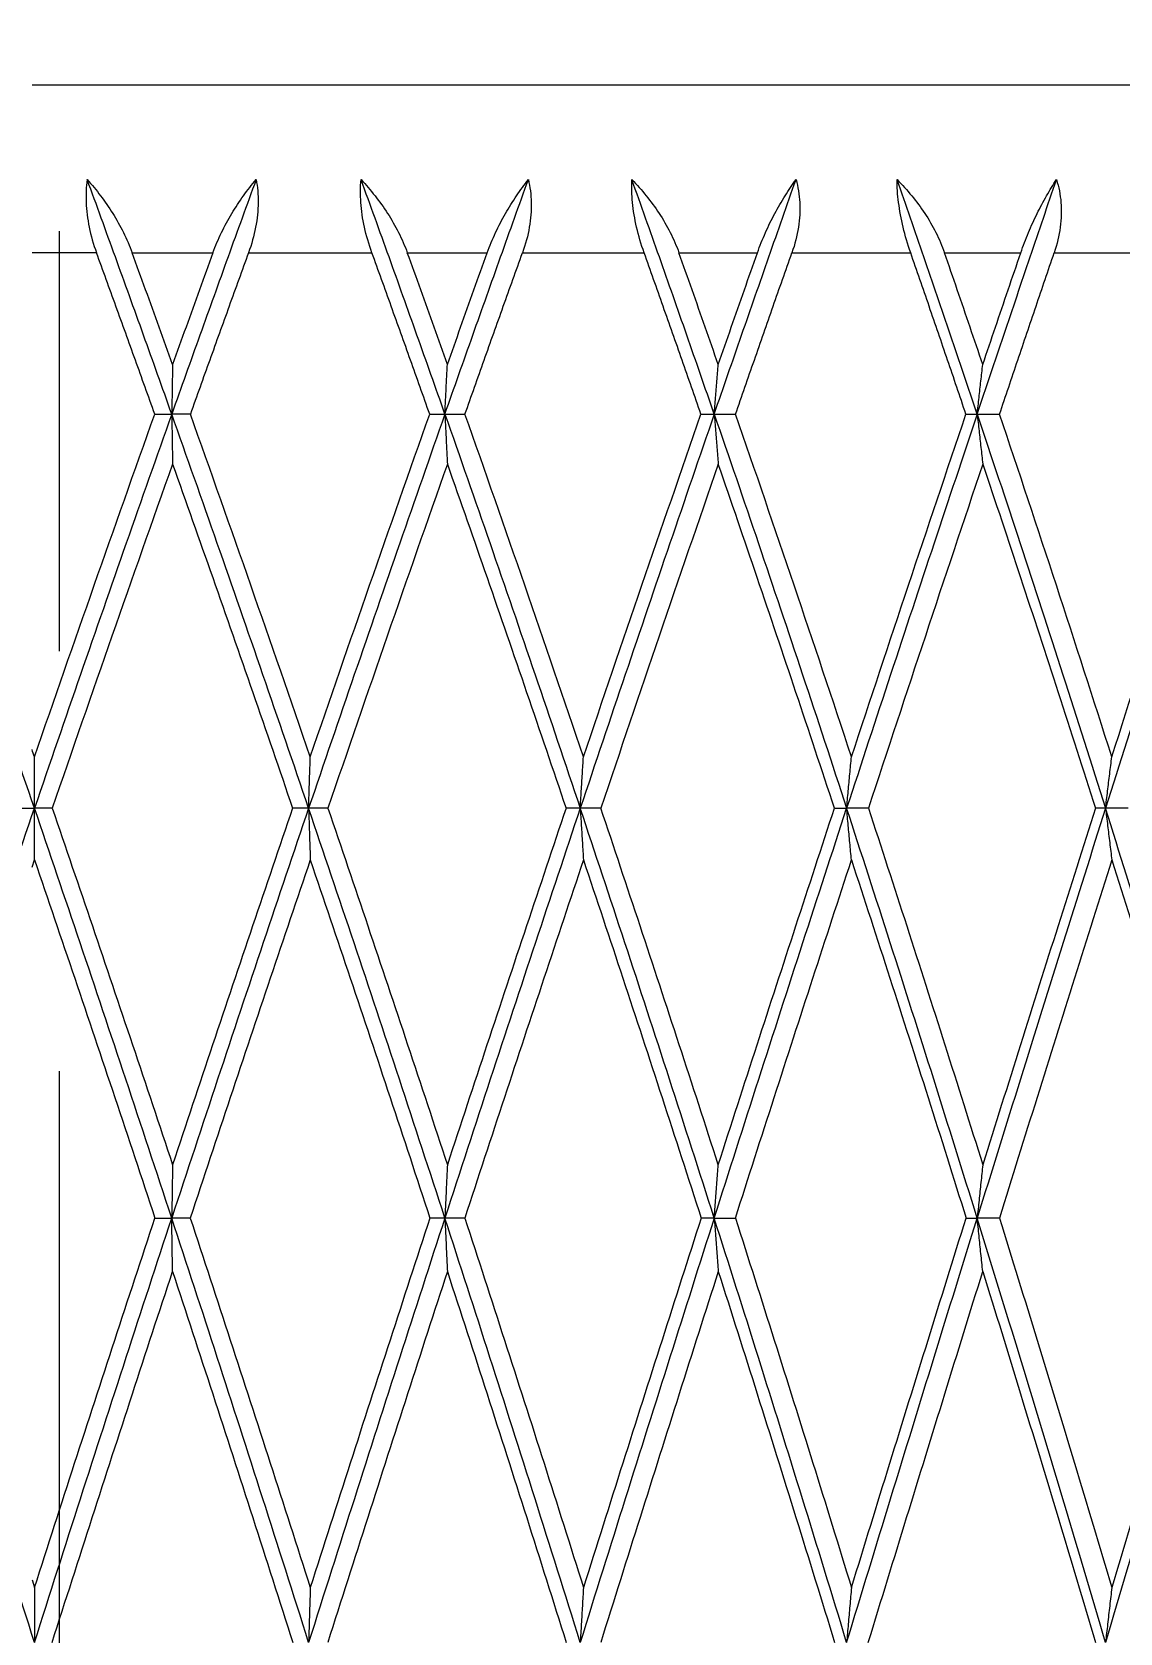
# Model space of a CAD drawing. Extents: x 1661 to 2451, y 0 to 579.
# Drawn here: x 2166.99 to 2173.46, y 461.55 to 471.08 of the extents above; entities that cross this region are included whole.
import ezdxf

# ---------------------------------------------------------------- set-up
doc = ezdxf.new("R2010")
doc.units = 0
doc.header["$LTSCALE"] = 10
doc.header["$MEASUREMENT"] = 0
doc.header["$PDMODE"] = 3
doc.header["$PDSIZE"] = -10
doc.linetypes.add('CENTER', pattern=[2, 1.25, -0.25, 0.25, -0.25])
doc.layers.get('0').update_dxf_attribs({"linetype": 'CONTINUOUS'})
doc.layers.get('DEFPOINTS').update_dxf_attribs({"linetype": 'CONTINUOUS'})
doc.layers.add('2', color=7, linetype='CONTINUOUS', true_color=0xffffff)
doc.layers.add('BODY', color=7, linetype='CONTINUOUS')
doc.styles.add('Daelim Dimension', font='')
doc.styles.get('Daelim Dimension').set_extended_font_data('나눔고딕')
doc.dimstyles.new('DEFAULT', dxfattribs={"dimscale": 2, "dimtxt": 2, "dimasz": 2, "dimexe": 0, "dimexo": 2, "dimgap": 1, "dimtad": 1, "dimdec": 0, "dimzin": 9, "dimdsep": 46, "dimtxsty": 'Daelim Dimension', "dimcen": 0.5, "dimclrd": 5, "dimclre": 5, "dimclrt": 256, "dimadec": 1, "dimazin": 0, "dimtfac": 1, "dimtdec": 0, "dimtix": 1, "dimtmove": 0, "dimatfit": 3, "dimfxl": 1, "dimtolj": 1, "dimtzin": 1, "dimlwd": 9, "dimlwe": 9, "dimarcsym": 0})

# ---------------------------------------------------------------- blocks, each defined once
blk = doc.blocks.new('*D11')
at = {"color": 5, "lineweight": 9, "ltscale": 0.5, "transparency": 16777216}
for p, q in [((2146.9886, 470.7637), (1973.3175, 470.7637)), ((1975.3175, 466.7637), (1975.3175, 277.2806)), ((2140.6495, 273.2806), (1973.3175, 273.2806))]:
    blk.add_line(p, q, dxfattribs=at)
at = {"color": 5, "linetype": 'ByBlock', "lineweight": 9, "ltscale": 0.5, "transparency": 16777216}
for p, q in [((2212.6777, 377.2806), (2263.0505, 377.2806)), ((2263.0505, 373.2806), (2263.0505, 277.2806)), ((2212.6777, 273.2806), (2263.0505, 273.2806))]:
    blk.add_line(p, q, dxfattribs=at)
at = {"color": 5, "ltscale": 0.5, "transparency": 16777216}
for points in [[(1974.6508, 466.7637), (1975.9842, 466.7637), (1975.3175, 470.7637)], [(2262.3839, 373.2806), (2263.7172, 373.2806), (2263.0505, 377.2806)], [(1974.6508, 277.2806), (1975.9842, 277.2806), (1975.3175, 273.2806)], [(2262.3839, 277.2806), (2263.7172, 277.2806), (2263.0505, 273.2806)]]:
    blk.add_solid(points, dxfattribs=at)
at = {"layer": 'DEFPOINTS', "color": 0, "ltscale": 0.5, "transparency": 16777216}
for p in [(2150.9886, 470.7637), (2208.6777, 377.2806), (1975.3175, 273.2806), (2144.6495, 273.2806), (2208.6777, 273.2806), (2263.0505, 273.2806)]:
    blk.add_point(p, dxfattribs=at)
at = {"color": 7, "ltscale": 0.5, "transparency": 16777216, "insert": (1967.874, 372.0221), "char_height": 10, "attachment_point": 5, "rotation": 90, "style": 'Daelim Dimension'}
blk.add_mtext('\\A1;197', dxfattribs=at)
at = {"ltscale": 0.5, "transparency": 16777216, "insert": (2258.8874, 325.2806), "char_height": 4, "attachment_point": 5, "rotation": 90, "style": 'Daelim Dimension'}
blk.add_mtext('\\A1;104', dxfattribs=at)

msp = doc.modelspace()

# ---------------------------------------------------------------- linework, layer by layer
at = {"layer": '2', "color": 7, "linetype": 'Continuous', "lineweight": 18}
for p, q in [((2166.9886, 470.7637), (2182.9886, 470.7637)), ((2166.9886, 466.107), (2167.0035, 466.1504)), ((2166.9886, 461.8672), (2167.0035, 461.821))]:
    msp.add_line(p, q, dxfattribs=at)
at = {"layer": '2', "color": 7, "linetype": 'Continuous', "lineweight": 13}
for p, q in [((2167.3724, 469.7637), (2166.9886, 469.7637)), ((2168.277, 469.7637), (2169.0114, 469.7637)), ((2169.9075, 469.7637), (2170.6315, 469.7637)), ((2171.5107, 469.7637), (2172.2176, 469.7637)), ((2173.0716, 469.7637), (2173.7548, 469.7637))]:
    msp.add_line(p, q, dxfattribs=at)
at = {"layer": '2', "color": 7, "linetype": 'Continuous', "lineweight": 18}
for points in [[(2167.3171, 470.1996), (2167.311, 470.1557), (2167.3065, 470.064), (2167.3246, 469.9172), (2167.3537, 469.8151), (2167.3724, 469.7637)], [(2167.8201, 468.8034), (2167.7641, 468.9611), (2167.6522, 469.2747), (2167.4846, 469.7398), (2167.373, 470.0469), (2167.3171, 470.1996)], [(2168.3223, 470.1996), (2168.2667, 470.047), (2168.1554, 469.7402), (2167.988, 469.2748), (2167.8761, 468.9611), (2167.8201, 468.8034)], [(2168.3223, 470.1996), (2168.3306, 470.1557), (2168.3386, 470.064), (2168.3239, 469.9171), (2168.2957, 469.8151), (2168.277, 469.7637)], [(2169.0114, 469.7637), (2168.9928, 469.8151), (2168.9632, 469.9172), (2168.9418, 470.064), (2168.9427, 470.1557), (2168.9468, 470.1996)], [(2169.4458, 468.8034), (2169.3903, 468.9611), (2169.2794, 469.2747), (2169.1132, 469.7398), (2169.0023, 470.0469), (2168.9468, 470.1996)], [(2169.4458, 468.8034), (2169.5013, 468.9611), (2169.6121, 469.2748), (2169.7776, 469.7402), (2169.8876, 470.047), (2169.9425, 470.1996)], [(2169.9425, 470.1996), (2169.9527, 470.1557), (2169.9642, 470.064), (2169.953, 469.9171), (2169.9259, 469.8151), (2169.9075, 469.7637)], [(2170.6315, 469.7637), (2170.6132, 469.8151), (2170.5832, 469.9172), (2170.5589, 470.064), (2170.5563, 470.1557), (2170.5582, 470.1996)], [(2171.0485, 468.8034), (2170.9941, 468.9611), (2170.8852, 469.2747), (2170.7219, 469.7398), (2170.6128, 470.0469), (2170.5582, 470.1996)], [(2171.0485, 468.8034), (2171.1029, 468.9611), (2171.2116, 469.2748), (2171.3738, 469.7402), (2171.4815, 470.047), (2171.5352, 470.1996)], [(2171.5352, 470.1996), (2171.5472, 470.1557), (2171.562, 470.064), (2171.5545, 469.9171), (2171.5287, 469.8151), (2171.5107, 469.7637)], [(2172.6133, 468.8034), (2172.5604, 468.9611), (2172.4546, 469.2747), (2172.2957, 469.7398), (2172.1895, 470.0469), (2172.1363, 470.1996)], [(2172.2176, 469.7637), (2172.1997, 469.8151), (2172.1698, 469.9172), (2172.1427, 470.064), (2172.1365, 470.1557), (2172.1363, 470.1996)], [(2172.6133, 468.8034), (2172.6662, 468.9611), (2172.7717, 469.2748), (2172.929, 469.7402), (2173.0333, 470.047), (2173.0853, 470.1996)], [(2173.0853, 470.1996), (2173.0991, 470.1557), (2173.1171, 470.064), (2173.1132, 469.9171), (2173.0891, 469.8151), (2173.0716, 469.7637)], [(2167.7192, 468.8034), (2167.6807, 468.9109), (2167.6038, 469.1254), (2167.4882, 469.4454), (2167.411, 469.6578), (2167.3724, 469.7637)], [(2167.825, 469.099), (2167.7984, 469.1732), (2167.745, 469.3214), (2167.6649, 469.543), (2167.6115, 469.6902), (2167.5847, 469.7637)], [(2168.0651, 469.7637), (2168.0384, 469.6902), (2167.9851, 469.543), (2167.905, 469.3214), (2167.8517, 469.1732), (2167.825, 469.099)], [(2168.277, 469.7637), (2168.2385, 469.6578), (2168.1615, 469.4454), (2168.0461, 469.1254), (2167.9693, 468.9109), (2167.9308, 468.8034)], [(2169.3554, 468.8034), (2169.3173, 468.9109), (2169.241, 469.1254), (2169.1264, 469.4454), (2169.0498, 469.6578), (2169.0114, 469.7637)], [(2169.4603, 469.099), (2169.4339, 469.1732), (2169.3811, 469.3214), (2169.3017, 469.543), (2169.2487, 469.6902), (2169.2221, 469.7637)], [(2169.4603, 469.099), (2169.4867, 469.1732), (2169.5395, 469.3214), (2169.6188, 469.543), (2169.6716, 469.6902), (2169.698, 469.7637)], [(2169.5651, 468.8034), (2169.6031, 468.9109), (2169.6792, 469.1254), (2169.7933, 469.4454), (2169.8694, 469.6578), (2169.9075, 469.7637)], [(2170.9696, 468.8034), (2170.9322, 468.9109), (2170.8573, 469.1254), (2170.7445, 469.4454), (2170.6692, 469.6578), (2170.6315, 469.7637)], [(2171.0725, 469.099), (2171.0466, 469.1732), (2170.9947, 469.3214), (2170.9168, 469.543), (2170.8647, 469.6902), (2170.8387, 469.7637)], [(2171.0725, 469.099), (2171.0984, 469.1732), (2171.1502, 469.3214), (2171.2279, 469.543), (2171.2797, 469.6902), (2171.3056, 469.7637)], [(2171.1753, 468.8034), (2171.2126, 468.9109), (2171.2872, 469.1254), (2171.399, 469.4454), (2171.4734, 469.6578), (2171.5107, 469.7637)], [(2172.5465, 468.8034), (2172.5102, 468.9109), (2172.4373, 469.1254), (2172.3277, 469.4454), (2172.2543, 469.6578), (2172.2176, 469.7637)], [(2172.6466, 469.099), (2172.6214, 469.1732), (2172.571, 469.3214), (2172.4952, 469.543), (2172.4446, 469.6902), (2172.4192, 469.7637)], [(2172.6466, 469.099), (2172.6718, 469.1732), (2172.7221, 469.3214), (2172.7975, 469.543), (2172.8477, 469.6902), (2172.8728, 469.7637)], [(2172.7464, 468.8034), (2172.7826, 468.9109), (2172.855, 469.1254), (2172.9634, 469.4454), (2173.0355, 469.6578), (2173.0716, 469.7637)], [(2167.825, 469.099), (2167.8245, 469.0662), (2167.8234, 469.0007), (2167.8217, 468.9022), (2167.8206, 468.8364), (2167.8201, 468.8034)], [(2169.4458, 468.8034), (2169.4474, 468.8364), (2169.4506, 468.9022), (2169.4554, 469.0007), (2169.4587, 469.0662), (2169.4603, 469.099)], [(2171.0485, 468.8034), (2171.0511, 468.8364), (2171.0565, 468.9022), (2171.0645, 469.0007), (2171.0698, 469.0662), (2171.0725, 469.099)], [(2172.6133, 468.8034), (2172.617, 468.8364), (2172.6243, 468.9022), (2172.6354, 469.0007), (2172.6429, 469.0662), (2172.6466, 469.099)], [(2167.0034, 466.458), (2166.9121, 466.7253), (2166.7299, 467.2555), (2166.458, 468.0363), (2166.277, 468.5491), (2166.1867, 468.8034)], [(2167.8201, 468.8034), (2167.7299, 468.5496), (2167.5492, 468.0374), (2167.277, 467.2557), (2167.0947, 466.7254), (2167.0034, 466.458)], [(2167.0035, 466.7644), (2167.2384, 467.4454), (2167.4769, 468.1251), (2167.7192, 468.8034)], [(2167.7192, 468.8034), (2167.7304, 468.8034), (2167.7529, 468.8034), (2167.7865, 468.8034), (2167.8089, 468.8034), (2167.8201, 468.8034)], [(2167.9308, 468.8034), (2167.9185, 468.8034), (2167.8939, 468.8034), (2167.857, 468.8034), (2167.8324, 468.8034), (2167.8201, 468.8034)], [(2168.6349, 466.458), (2168.544, 466.7253), (2168.3625, 467.2555), (2168.0913, 468.0363), (2167.9104, 468.5491), (2167.8201, 468.8034)], [(2167.8201, 468.8034), (2167.8206, 468.7705), (2167.8217, 468.7046), (2167.8234, 468.6057), (2167.8245, 468.5396), (2167.825, 468.5066)], [(2168.6446, 466.7644), (2168.4108, 467.4454), (2168.173, 468.1251), (2167.9308, 468.8034)], [(2169.4458, 468.8034), (2169.3565, 468.5496), (2169.1773, 468.0374), (2168.907, 467.2557), (2168.7257, 466.7254), (2168.6349, 466.458)], [(2168.6446, 466.7644), (2168.8784, 467.4454), (2169.1153, 468.1251), (2169.3554, 468.8034)], [(2169.3554, 468.8034), (2169.3655, 468.8034), (2169.3856, 468.8034), (2169.4157, 468.8034), (2169.4358, 468.8034), (2169.4458, 468.8034)], [(2169.4458, 468.8034), (2169.459, 468.8034), (2169.4855, 468.8034), (2169.5253, 468.8034), (2169.5518, 468.8034), (2169.5651, 468.8034)], [(2169.4458, 468.8034), (2169.5353, 468.5491), (2169.7142, 468.0363), (2169.9823, 467.2555), (2170.1614, 466.7253), (2170.251, 466.458)], [(2169.4458, 468.8034), (2169.4474, 468.7705), (2169.4506, 468.7046), (2169.4554, 468.6057), (2169.4587, 468.5396), (2169.4603, 468.5066)], [(2170.2703, 466.7644), (2170.0397, 467.4454), (2169.8048, 468.1251), (2169.5651, 468.8034)], [(2171.0485, 468.8034), (2170.9609, 468.5496), (2170.7849, 468.0374), (2170.5191, 467.2557), (2170.3405, 466.7254), (2170.251, 466.458)], [(2170.2703, 466.7644), (2170.5008, 467.4454), (2170.7338, 468.1251), (2170.9696, 468.8034)], [(2170.9696, 468.8034), (2170.9784, 468.8034), (2170.9959, 468.8034), (2171.0222, 468.8034), (2171.0397, 468.8034), (2171.0485, 468.8034)], [(2171.0485, 468.8034), (2171.0626, 468.8034), (2171.0908, 468.8034), (2171.133, 468.8034), (2171.1612, 468.8034), (2171.1753, 468.8034)], [(2171.0485, 468.8034), (2171.1363, 468.5491), (2171.3118, 468.0363), (2171.5741, 467.2555), (2171.7491, 466.7253), (2171.8366, 466.458)], [(2171.0485, 468.8034), (2171.0511, 468.7705), (2171.0565, 468.7046), (2171.0645, 468.6057), (2171.0698, 468.5396), (2171.0725, 468.5066)], [(2171.8653, 466.7644), (2171.6402, 467.4454), (2171.4104, 468.1251), (2171.1753, 468.8034)], [(2172.6133, 468.8034), (2172.5282, 468.5496), (2172.3571, 468.0374), (2172.0982, 467.2557), (2171.924, 466.7254), (2171.8366, 466.458)], [(2171.8653, 466.7644), (2172.0903, 467.4454), (2172.3174, 468.1251), (2172.5465, 468.8034)], [(2172.5465, 468.8034), (2172.554, 468.8034), (2172.5688, 468.8034), (2172.5911, 468.8034), (2172.6059, 468.8034), (2172.6133, 468.8034)], [(2172.6133, 468.8034), (2172.6281, 468.8034), (2172.6577, 468.8034), (2172.702, 468.8034), (2172.7316, 468.8034), (2172.7464, 468.8034)], [(2172.6133, 468.8034), (2172.6986, 468.5491), (2172.8689, 468.0363), (2173.1231, 467.2555), (2173.2924, 466.7253), (2173.3769, 466.458)], [(2172.6133, 468.8034), (2172.617, 468.7705), (2172.6243, 468.7046), (2172.6354, 468.6057), (2172.6429, 468.5396), (2172.6466, 468.5066)], [(2173.4147, 466.7644), (2173.1972, 467.4454), (2172.9746, 468.1251), (2172.7464, 468.8034)], [(2174.1255, 468.8034), (2174.0437, 468.5496), (2173.8791, 468.0374), (2173.6296, 467.2557), (2173.4614, 466.7254), (2173.3769, 466.458)], [(2173.4147, 466.7644), (2173.6322, 467.4454), (2173.8511, 468.1251), (2174.0716, 468.8034)], [(2167.825, 468.5066), (2167.5827, 467.8251), (2167.3441, 467.1421), (2167.1089, 466.458)], [(2167.825, 468.5066), (2167.9047, 468.2824), (2168.0639, 467.8317), (2168.3022, 467.1489), (2168.4605, 466.689), (2168.5396, 466.458)], [(2169.4603, 468.5066), (2169.2202, 467.8251), (2168.9834, 467.1421), (2168.7495, 466.458)], [(2169.4603, 468.5066), (2169.5393, 468.2824), (2169.6969, 467.8317), (2169.9324, 467.1489), (2170.0887, 466.689), (2170.1667, 466.458)], [(2171.0725, 468.5066), (2170.837, 467.8251), (2170.6041, 467.1421), (2170.3737, 466.458)], [(2171.7641, 466.458), (2171.6879, 466.689), (2171.5351, 467.1489), (2171.3045, 467.8317), (2171.15, 468.2824), (2171.0725, 468.5066)], [(2172.6466, 468.5066), (2172.4178, 467.8251), (2172.191, 467.1421), (2171.9662, 466.458)], [(2172.6466, 468.5066), (2172.7219, 468.2824), (2172.8718, 467.8317), (2173.0953, 467.1489), (2173.2432, 466.689), (2173.3169, 466.458)], [(2167.0035, 466.7644), (2166.9985, 466.7788), (2166.9936, 466.7931), (2166.9886, 466.8074)], [(2167.0034, 466.458), (2167.0034, 466.4922), (2167.0034, 466.5604), (2167.0035, 466.6625), (2167.0035, 466.7305), (2167.0035, 466.7644)], [(2168.6349, 466.458), (2168.6359, 466.4922), (2168.6381, 466.5604), (2168.6413, 466.6625), (2168.6435, 466.7305), (2168.6446, 466.7644)], [(2170.251, 466.458), (2170.2531, 466.4922), (2170.2574, 466.5604), (2170.2638, 466.6625), (2170.2681, 466.7305), (2170.2703, 466.7644)], [(2171.8366, 466.458), (2171.8397, 466.4922), (2171.8461, 466.5604), (2171.8556, 466.6625), (2171.862, 466.7305), (2171.8653, 466.7644)], [(2173.3769, 466.458), (2173.3811, 466.4922), (2173.3894, 466.5604), (2173.402, 466.6625), (2173.4105, 466.7305), (2173.4147, 466.7644)], [(2166.1867, 464.0197), (2166.2779, 464.2973), (2166.4601, 464.848), (2166.7324, 465.6611), (2166.9132, 466.1939), (2167.0034, 466.458)], [(2166.898, 466.458), (2166.9097, 466.458), (2166.9332, 466.458), (2166.9683, 466.458), (2166.9917, 466.458), (2167.0034, 466.458)], [(2167.109, 466.458), (2167.0972, 466.458), (2167.0738, 466.458), (2167.0386, 466.458), (2167.0151, 466.458), (2167.0034, 466.458)], [(2167.8201, 464.0197), (2167.7288, 464.2974), (2167.5466, 464.8482), (2167.2748, 465.6599), (2167.0938, 466.1934), (2167.0034, 466.458)], [(2167.0035, 466.1504), (2167.0035, 466.1846), (2167.0035, 466.253), (2167.0034, 466.3556), (2167.0034, 466.4239), (2167.0034, 466.458)], [(2167.109, 466.458), (2167.1887, 466.2257), (2167.348, 465.7588), (2167.5868, 465.0517), (2167.7456, 464.5757), (2167.825, 464.3366)], [(2168.6349, 466.458), (2168.5451, 466.1939), (2168.3651, 465.6611), (2168.0934, 464.848), (2167.9113, 464.2973), (2167.8201, 464.0197)], [(2168.5396, 466.458), (2168.4602, 466.2257), (2168.3014, 465.7588), (2168.0632, 465.0517), (2167.9044, 464.5757), (2167.825, 464.3366)], [(2168.6349, 466.458), (2168.6243, 466.458), (2168.6032, 466.458), (2168.5714, 466.458), (2168.5502, 466.458), (2168.5396, 466.458)], [(2168.7495, 466.458), (2168.7368, 466.458), (2168.7113, 466.458), (2168.6731, 466.458), (2168.6476, 466.458), (2168.6349, 466.458)], [(2169.4458, 464.0197), (2169.3554, 464.2974), (2169.1748, 464.8482), (2168.9048, 465.6599), (2168.7248, 466.1934), (2168.6349, 466.458)], [(2168.6349, 466.458), (2168.6359, 466.4239), (2168.6381, 466.3556), (2168.6413, 466.253), (2168.6435, 466.1846), (2168.6446, 466.1504)], [(2168.7495, 466.458), (2168.8289, 466.2257), (2168.9872, 465.7588), (2169.2242, 465.0517), (2169.3817, 464.5757), (2169.4603, 464.3366)], [(2170.251, 466.458), (2170.1625, 466.1939), (2169.9848, 465.6611), (2169.7163, 464.848), (2169.5361, 464.2973), (2169.4458, 464.0197)], [(2170.1667, 466.458), (2170.0884, 466.2257), (2169.9316, 465.7588), (2169.6961, 465.0517), (2169.539, 464.5757), (2169.4603, 464.3366)], [(2170.251, 466.458), (2170.2416, 466.458), (2170.2229, 466.458), (2170.1948, 466.458), (2170.1761, 466.458), (2170.1667, 466.458)], [(2170.3737, 466.458), (2170.36, 466.458), (2170.3328, 466.458), (2170.2918, 466.458), (2170.2646, 466.458), (2170.251, 466.458)], [(2171.0485, 464.0197), (2170.9598, 464.2974), (2170.7824, 464.8482), (2170.5169, 465.6599), (2170.3396, 466.1934), (2170.251, 466.458)], [(2170.251, 466.458), (2170.2531, 466.4239), (2170.2573, 466.3556), (2170.2638, 466.253), (2170.2681, 466.1846), (2170.2703, 466.1504)], [(2171.0725, 464.3366), (2170.9954, 464.5757), (2170.8408, 465.0517), (2170.6077, 465.7588), (2170.4518, 466.2257), (2170.3737, 466.458)], [(2171.0485, 464.0197), (2171.1372, 464.2973), (2171.3138, 464.848), (2171.5766, 465.6611), (2171.7502, 466.1939), (2171.8366, 466.458)], [(2171.0725, 464.3366), (2171.1497, 464.5757), (2171.3038, 465.0517), (2171.5344, 465.7588), (2171.6876, 466.2257), (2171.7641, 466.458)], [(2171.7641, 466.458), (2171.7722, 466.458), (2171.7883, 466.458), (2171.8125, 466.458), (2171.8285, 466.458), (2171.8366, 466.458)], [(2171.9662, 466.458), (2171.9518, 466.458), (2171.923, 466.458), (2171.8798, 466.458), (2171.851, 466.458), (2171.8366, 466.458)], [(2172.6133, 464.0197), (2172.5271, 464.2974), (2172.3547, 464.8482), (2172.0961, 465.6599), (2171.9231, 466.1934), (2171.8366, 466.458)], [(2171.8653, 466.1504), (2171.862, 466.1846), (2171.8556, 466.253), (2171.8461, 466.3556), (2171.8397, 466.4239), (2171.8366, 466.458)], [(2171.9662, 466.458), (2172.0424, 466.2257), (2172.1945, 465.7588), (2172.4213, 465.0517), (2172.5716, 464.5757), (2172.6466, 464.3366)], [(2173.3769, 466.458), (2173.2934, 466.1939), (2173.1255, 465.6611), (2172.8709, 464.848), (2172.6994, 464.2973), (2172.6133, 464.0197)], [(2173.3169, 466.458), (2173.2429, 466.2257), (2173.0946, 465.7588), (2172.8711, 465.0517), (2172.7215, 464.5757), (2172.6466, 464.3366)], [(2173.3769, 466.458), (2173.3702, 466.458), (2173.3569, 466.458), (2173.3369, 466.458), (2173.3236, 466.458), (2173.3169, 466.458)], [(2173.5122, 466.458), (2173.4972, 466.458), (2173.4671, 466.458), (2173.422, 466.458), (2173.3919, 466.458), (2173.3769, 466.458)], [(2174.1255, 464.0197), (2174.0427, 464.2974), (2173.8768, 464.8482), (2173.6276, 465.6599), (2173.4605, 466.1934), (2173.3769, 466.458)], [(2173.3769, 466.458), (2173.3811, 466.4239), (2173.3894, 466.3556), (2173.402, 466.253), (2173.4105, 466.1846), (2173.4147, 466.1504)], [(2167.0035, 466.1504), (2167.0833, 465.9171), (2167.2427, 465.4482), (2167.4816, 464.738), (2167.6406, 464.2599), (2167.7201, 464.0197)], [(2168.6446, 466.1504), (2168.5652, 465.9171), (2168.4064, 465.4482), (2168.1681, 464.738), (2168.0094, 464.2599), (2167.9299, 464.0197)], [(2168.6446, 466.1504), (2168.724, 465.9171), (2168.8826, 465.4482), (2169.1199, 464.738), (2169.2776, 464.2599), (2169.3563, 464.0197)], [(2170.2703, 466.1504), (2170.192, 465.9171), (2170.0353, 465.4482), (2169.7999, 464.738), (2169.6428, 464.2599), (2169.5642, 464.0197)], [(2170.2703, 466.1504), (2170.3485, 465.9171), (2170.5048, 465.4482), (2170.7382, 464.738), (2170.8931, 464.2599), (2170.9705, 464.0197)], [(2171.1744, 464.0197), (2171.2515, 464.2599), (2171.4054, 464.738), (2171.6358, 465.4482), (2171.7888, 465.9171), (2171.8653, 466.1504)], [(2171.8653, 466.1504), (2171.9417, 465.9171), (2172.0941, 465.4482), (2172.3215, 464.738), (2172.4722, 464.2599), (2172.5474, 464.0197)], [(2173.4147, 466.1504), (2173.3408, 465.9171), (2173.1928, 465.4482), (2172.9697, 464.738), (2172.8204, 464.2599), (2172.7456, 464.0197)], [(2173.4147, 466.1504), (2173.4886, 465.9171), (2173.6357, 465.4482), (2173.855, 464.738), (2174.0001, 464.2599), (2174.0724, 464.0197)], [(2167.825, 464.3366), (2167.8245, 464.3015), (2167.8234, 464.2312), (2167.8217, 464.1256), (2167.8206, 464.0551), (2167.8201, 464.0197)], [(2169.4603, 464.3366), (2169.4587, 464.3015), (2169.4554, 464.2312), (2169.4506, 464.1256), (2169.4474, 464.0551), (2169.4458, 464.0197)], [(2171.0485, 464.0197), (2171.0512, 464.0551), (2171.0565, 464.1256), (2171.0645, 464.2312), (2171.0698, 464.3015), (2171.0725, 464.3366)], [(2172.6466, 464.3366), (2172.6429, 464.3015), (2172.6354, 464.2312), (2172.6243, 464.1256), (2172.617, 464.0551), (2172.6133, 464.0197)], [(2167.0034, 461.4944), (2166.9119, 461.7818), (2166.7294, 462.352), (2166.4575, 463.1927), (2166.2768, 463.7455), (2166.1867, 464.0197)], [(2167.0034, 461.4944), (2167.0947, 461.7814), (2167.2771, 462.3511), (2167.5496, 463.1937), (2167.7301, 463.7459), (2167.8201, 464.0197)], [(2167.0035, 461.821), (2167.0831, 462.0687), (2167.2423, 462.5619), (2167.4812, 463.2948), (2167.6404, 463.7788), (2167.7201, 464.0197)], [(2167.7201, 464.0197), (2167.7312, 464.0197), (2167.7534, 464.0197), (2167.7868, 464.0197), (2167.809, 464.0197), (2167.8201, 464.0197)], [(2167.9299, 464.0197), (2167.9177, 464.0197), (2167.8933, 464.0197), (2167.8567, 464.0197), (2167.8323, 464.0197), (2167.8201, 464.0197)], [(2168.6349, 461.4944), (2168.5438, 461.7818), (2168.3621, 462.352), (2168.0908, 463.1927), (2167.9102, 463.7455), (2167.8201, 464.0197)], [(2167.825, 463.7018), (2167.8245, 463.7372), (2167.8234, 463.8079), (2167.8217, 463.9139), (2167.8206, 463.9845), (2167.8201, 464.0197)], [(2167.9299, 464.0197), (2168.0095, 463.7788), (2168.1686, 463.2948), (2168.4068, 462.5619), (2168.5654, 462.0687), (2168.6446, 461.821)], [(2169.4458, 464.0197), (2169.3566, 463.7459), (2169.1777, 463.1937), (2168.9071, 462.3511), (2168.7258, 461.7814), (2168.6349, 461.4944)], [(2169.3563, 464.0197), (2169.2774, 463.7788), (2169.1194, 463.2948), (2168.8822, 462.5619), (2168.7238, 462.0687), (2168.6446, 461.821)], [(2169.4458, 464.0197), (2169.4359, 464.0197), (2169.416, 464.0197), (2169.3862, 464.0197), (2169.3663, 464.0197), (2169.3563, 464.0197)], [(2169.5642, 464.0197), (2169.5511, 464.0197), (2169.5247, 464.0197), (2169.4852, 464.0197), (2169.4589, 464.0197), (2169.4458, 464.0197)], [(2170.2509, 461.4944), (2170.1612, 461.7818), (2169.9819, 462.352), (2169.7138, 463.1927), (2169.5351, 463.7455), (2169.4458, 464.0197)], [(2169.4458, 464.0197), (2169.4474, 463.9845), (2169.4506, 463.9139), (2169.4554, 463.8079), (2169.4587, 463.7372), (2169.4603, 463.7018)], [(2169.5642, 464.0197), (2169.643, 463.7788), (2169.8003, 463.2948), (2170.0357, 462.5619), (2170.1922, 462.0687), (2170.2703, 461.821)], [(2171.0485, 464.0197), (2170.961, 463.7459), (2170.7853, 463.1937), (2170.5192, 462.3511), (2170.3406, 461.7814), (2170.2509, 461.4944)], [(2170.9705, 464.0197), (2170.893, 463.7788), (2170.7378, 463.2948), (2170.5043, 462.5619), (2170.3484, 462.0687), (2170.2703, 461.821)], [(2171.0485, 464.0197), (2171.0398, 464.0197), (2171.0225, 464.0197), (2170.9965, 464.0197), (2170.9791, 464.0197), (2170.9705, 464.0197)], [(2171.0485, 464.0197), (2171.0625, 464.0197), (2171.0905, 464.0197), (2171.1324, 464.0197), (2171.1604, 464.0197), (2171.1744, 464.0197)], [(2171.8366, 461.4944), (2171.7489, 461.7818), (2171.5737, 462.352), (2171.3113, 463.1927), (2171.1361, 463.7455), (2171.0485, 464.0197)], [(2171.0485, 464.0197), (2171.0511, 463.9845), (2171.0565, 463.9139), (2171.0645, 463.8079), (2171.0698, 463.7372), (2171.0725, 463.7018)], [(2171.1744, 464.0197), (2171.2517, 463.7788), (2171.4059, 463.2948), (2171.6362, 462.5619), (2171.789, 462.0687), (2171.8652, 461.821)], [(2171.8366, 461.4944), (2171.9241, 461.7814), (2172.0983, 462.3511), (2172.3575, 463.1937), (2172.5283, 463.7459), (2172.6133, 464.0197)], [(2171.8652, 461.821), (2171.9415, 462.0687), (2172.0937, 462.5619), (2172.3211, 463.2948), (2172.4721, 463.7788), (2172.5474, 464.0197)], [(2172.5474, 464.0197), (2172.5547, 464.0197), (2172.5694, 464.0197), (2172.5914, 464.0197), (2172.606, 464.0197), (2172.6133, 464.0197)], [(2172.7456, 464.0197), (2172.7309, 464.0197), (2172.7015, 464.0197), (2172.6574, 464.0197), (2172.628, 464.0197), (2172.6133, 464.0197)], [(2173.3769, 461.4944), (2173.2922, 461.7818), (2173.1227, 462.352), (2172.8685, 463.1927), (2172.6984, 463.7455), (2172.6133, 464.0197)], [(2172.6466, 463.7018), (2172.6429, 463.7372), (2172.6354, 463.8079), (2172.6243, 463.9139), (2172.617, 463.9845), (2172.6133, 464.0197)], [(2172.7456, 464.0197), (2172.8206, 463.7788), (2172.9701, 463.2948), (2173.1932, 462.5619), (2173.341, 462.0687), (2173.4147, 461.821)], [(2174.1255, 464.0197), (2174.0439, 463.7459), (2173.8795, 463.1937), (2173.6297, 462.3511), (2173.4614, 461.7814), (2173.3769, 461.4944)], [(2174.0724, 464.0197), (2173.9999, 463.7788), (2173.8546, 463.2948), (2173.6353, 462.5619), (2173.4884, 462.0687), (2173.4147, 461.821)], [(2167.1082, 461.4944), (2167.1879, 461.743), (2167.3471, 462.2381), (2167.5861, 462.9739), (2167.7454, 463.4599), (2167.825, 463.7018)], [(2167.825, 463.7018), (2167.9047, 463.4599), (2168.0638, 462.9739), (2168.3023, 462.2381), (2168.461, 461.743), (2168.5403, 461.4944)], [(2169.4603, 463.7018), (2169.3814, 463.4599), (2169.2236, 462.9739), (2168.9863, 462.2381), (2168.828, 461.743), (2168.7488, 461.4944)], [(2169.4603, 463.7018), (2169.5392, 463.4599), (2169.6968, 462.9739), (2169.9325, 462.2381), (2170.0892, 461.743), (2170.1674, 461.4944)], [(2171.0725, 463.7018), (2170.9951, 463.4599), (2170.8401, 462.9739), (2170.6069, 462.2381), (2170.451, 461.743), (2170.373, 461.4944)], [(2171.0725, 463.7018), (2171.1499, 463.4599), (2171.3044, 462.9739), (2171.5352, 462.2381), (2171.6884, 461.743), (2171.7648, 461.4944)], [(2171.9655, 461.4944), (2172.0417, 461.743), (2172.1936, 462.2381), (2172.4207, 462.9739), (2172.5714, 463.4599), (2172.6466, 463.7018)], [(2172.6466, 463.7018), (2172.7218, 463.4599), (2172.8717, 462.9739), (2173.0954, 462.2381), (2173.2437, 461.743), (2173.3176, 461.4944)], [(2167.0035, 461.821), (2167.0035, 461.7848), (2167.0035, 461.7124), (2167.0034, 461.6035), (2167.0034, 461.5308), (2167.0034, 461.4944)], [(2168.6446, 461.821), (2168.6435, 461.7848), (2168.6413, 461.7124), (2168.6381, 461.6035), (2168.6359, 461.5308), (2168.6349, 461.4944)], [(2170.2703, 461.821), (2170.2681, 461.7848), (2170.2638, 461.7124), (2170.2573, 461.6035), (2170.2531, 461.5308), (2170.2509, 461.4944)], [(2171.8652, 461.821), (2171.862, 461.7848), (2171.8556, 461.7124), (2171.8461, 461.6035), (2171.8397, 461.5308), (2171.8366, 461.4944)], [(2173.4147, 461.821), (2173.4105, 461.7848), (2173.402, 461.7124), (2173.3894, 461.6035), (2173.3811, 461.5308), (2173.3769, 461.4944)]]:
    msp.add_open_spline(points, degree=3, dxfattribs=at)
for points, knots in [([(2167.3171, 470.1996), (2167.3448, 470.1685), (2167.3713, 470.1363), (2167.422, 470.0693), (2167.4461, 470.0346), (2167.4915, 469.9622), (2167.5128, 469.9245), (2167.5521, 469.8457), (2167.5696, 469.8052), (2167.5847, 469.7637)], [0, 0, 0, 0, 0.25, 0.25, 0.5, 0.5, 0.75, 0.75, 1, 1, 1, 1]), ([(2168.0651, 469.7637), (2168.0802, 469.8051), (2168.0973, 469.8452), (2168.1349, 469.9228), (2168.1553, 469.9605), (2168.1883, 470.0153), (2168.1996, 470.0333), (2168.2228, 470.0685), (2168.2347, 470.0857), (2168.271, 470.1363), (2168.2963, 470.1686), (2168.3223, 470.1996)], [0, 0, 0, 0, 0.25, 0.25, 0.5, 0.5, 0.625, 0.625, 0.75, 0.75, 1, 1, 1, 1]), ([(2168.9468, 470.1996), (2168.9758, 470.1685), (2169.0034, 470.1363), (2169.0561, 470.0693), (2169.081, 470.0346), (2169.1278, 469.9622), (2169.1496, 469.9245), (2169.1895, 469.8457), (2169.2071, 469.8052), (2169.2221, 469.7637)], [0, 0, 0, 0, 0.25, 0.25, 0.5, 0.5, 0.75, 0.75, 1, 1, 1, 1]), ([(2169.698, 469.7637), (2169.7129, 469.8051), (2169.7296, 469.8452), (2169.7658, 469.9228), (2169.7854, 469.9605), (2169.8167, 470.0153), (2169.8274, 470.0333), (2169.8493, 470.0685), (2169.8605, 470.0857), (2169.8947, 470.1363), (2169.9182, 470.1686), (2169.9425, 470.1996)], [0, 0, 0, 0, 0.25, 0.25, 0.5, 0.5, 0.625, 0.625, 0.75, 0.75, 1, 1, 1, 1]), ([(2170.5582, 470.1996), (2170.5882, 470.1685), (2170.6167, 470.1363), (2170.6708, 470.0693), (2170.6964, 470.0346), (2170.7441, 469.9622), (2170.7662, 469.9245), (2170.8063, 469.8457), (2170.8239, 469.8052), (2170.8387, 469.7637)], [0, 0, 0, 0, 0.25, 0.25, 0.5, 0.5, 0.75, 0.75, 1, 1, 1, 1]), ([(2171.3056, 469.7637), (2171.3202, 469.8051), (2171.3363, 469.8452), (2171.3708, 469.9228), (2171.3893, 469.9605), (2171.4186, 470.0153), (2171.4287, 470.0333), (2171.4491, 470.0685), (2171.4595, 470.0857), (2171.4911, 470.1363), (2171.5129, 470.1686), (2171.5352, 470.1996)], [0, 0, 0, 0, 0.25, 0.25, 0.5, 0.5, 0.625, 0.625, 0.75, 0.75, 1, 1, 1, 1]), ([(2172.1363, 470.1996), (2172.1669, 470.1685), (2172.1961, 470.1363), (2172.2512, 470.0693), (2172.2771, 470.0346), (2172.3253, 469.9622), (2172.3475, 469.9245), (2172.3875, 469.8457), (2172.4049, 469.8052), (2172.4192, 469.7637)], [0, 0, 0, 0, 0.25, 0.25, 0.5, 0.5, 0.75, 0.75, 1, 1, 1, 1]), ([(2172.8728, 469.7637), (2172.887, 469.8051), (2172.9023, 469.8452), (2172.9349, 469.9228), (2172.9521, 469.9605), (2172.9792, 470.0153), (2172.9885, 470.0333), (2173.0072, 470.0685), (2173.0167, 470.0857), (2173.0456, 470.1363), (2173.0652, 470.1686), (2173.0853, 470.1996)], [0, 0, 0, 0, 0.25, 0.25, 0.5, 0.5, 0.625, 0.625, 0.75, 0.75, 1, 1, 1, 1])]:
    msp.add_open_spline(points, degree=3, knots=knots, dxfattribs=at)
at = {"layer": '2', "color": 7, "linetype": 'Continuous', "lineweight": 13}
for points, weights in [([(2167.5847, 469.7637), (2167.8251, 469.7637), (2168.0651, 469.7637)], [1, 0.999899926231, 1]), ([(2169.2221, 469.7637), (2169.4606, 469.7637), (2169.698, 469.7637)], [1, 0.999899926261, 1]), ([(2170.8387, 469.7637), (2171.0729, 469.7637), (2171.3056, 469.7637)], [1, 0.999899926239, 1]), ([(2172.4192, 469.7637), (2172.6471, 469.7637), (2172.8728, 469.7637)], [1, 0.999899926263, 1])]:
    msp.add_rational_spline(points, weights, degree=2, dxfattribs=at)
at = {"layer": 'BODY', "color": 1, "linetype": 'CENTER', "lineweight": 5}
msp.add_line((2167.1495, 484.8933), (2167.1495, 86.7708), dxfattribs=at)

# ---------------------------------------------------------------- dimensions: what is measured, and where the dimension line sits
at = {"color": 5, "ltscale": 0.5}
dim = msp.add_linear_dim(base=(1975.3175, 273.2806), p1=(2150.9886, 470.7637), p2=(2144.6495, 273.2806), angle=90, dimstyle='DEFAULT', override={"dimtxt": 5, "dimexe": 1, "dimclrt": 7}, dxfattribs=at)
dim.commit()
dim.dimension.update_dxf_attribs({"geometry": '*D11', "text_midpoint": (1967.874, 372.0221)})

doc.saveas('drawing.dxf')
